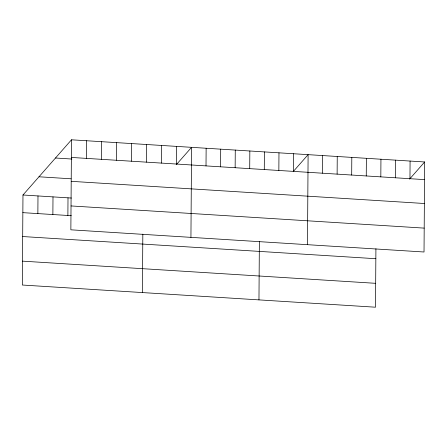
<?xml version="1.0" encoding="UTF-8"?>
<svg xmlns="http://www.w3.org/2000/svg" width="447" height="447" viewBox="0 0 447 447"><rect width="100%" height="100%" fill="white"/><g stroke="black" fill="none" stroke-linecap="round" stroke-linejoin="round"><path stroke-width="0.67" d="M71.492 139.794L70.861 229.819L424.024 252.002L424.65 161.97L71.492 139.794L22.976 194.998L22.35 285.03L375.508 307.206L375.916 248.761M37.866 213.593L37.989 195.942M52.875 214.532L52.997 196.887M67.883 215.476L68.005 197.825M86.377 158.383L86.5 140.732M101.385 159.328L101.508 141.677M116.399 160.266L116.522 142.621M131.407 161.211L131.53 143.56M142.425 292.573L142.833 234.122M146.415 162.155L146.538 144.504M161.423 163.094L161.546 145.448M176.431 164.038L176.554 146.387M190.936 237.363L191.567 147.331L176.47 164.507M206.011 165.898L206.134 148.248M220.578 166.809L220.701 149.164M235.144 167.726L235.267 150.075M249.711 168.642L249.839 150.991M258.964 299.892L259.372 241.441M264.283 169.553L264.406 151.907M278.85 170.469L278.973 152.824M293.416 171.385L293.539 153.734M307.48 244.682L308.106 154.651L293.472 171.307M322.55 173.212L322.678 155.567M337.122 174.129L337.245 156.478M351.688 175.045L351.811 157.394M366.255 175.962L366.378 158.311M380.822 176.872L380.945 159.227M395.394 177.789L395.517 160.138M409.96 178.705L410.083 161.054M409.558 179.146L424.65 161.97M71.369 157.439L424.527 179.616M55.484 158.009L71.855 159.037M38.99 176.783L71.051 178.794M71.202 181.326L424.359 203.502M22.976 194.998L71.419 198.043M71.028 205.938L424.186 228.115M22.853 212.649L71.296 215.689M22.691 236.536L375.849 258.712M22.518 261.143L375.676 283.32"/></g></svg>
